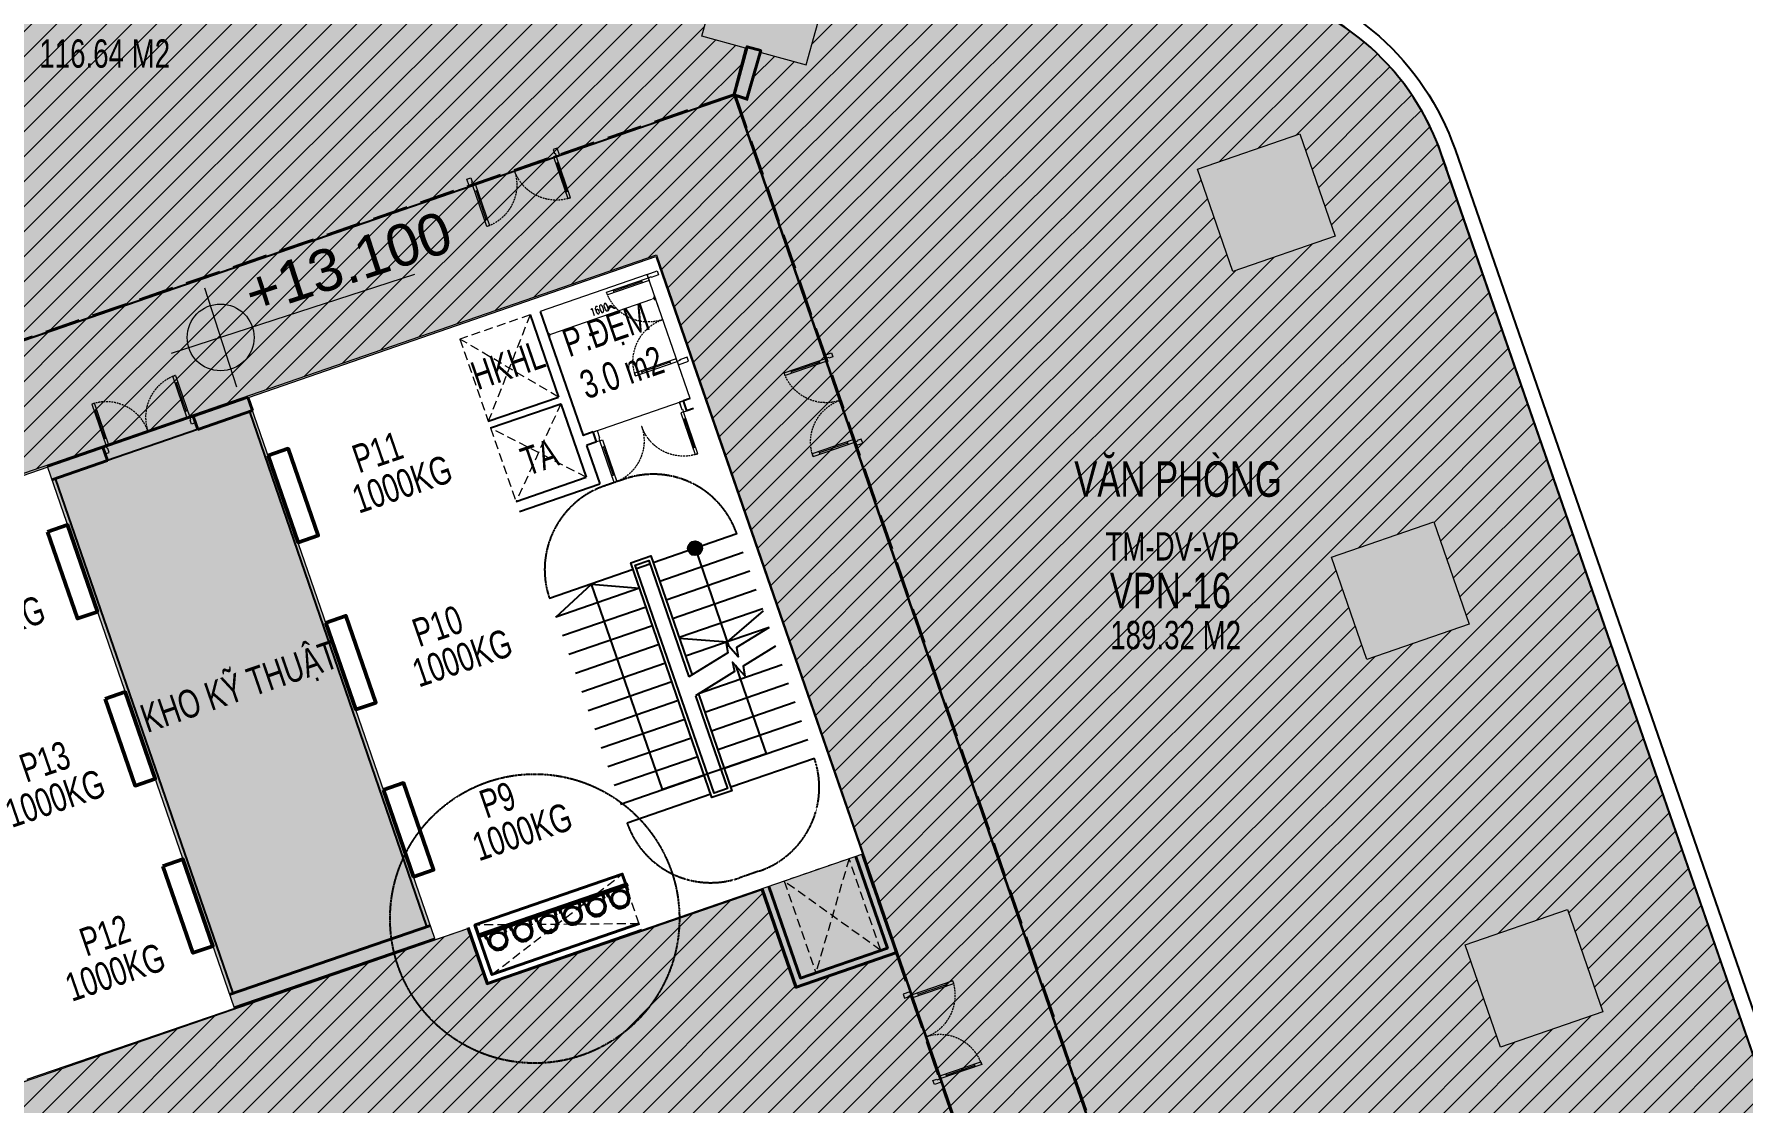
# Model space of a CAD drawing. Header units: millimetres. Extents: x -11451263 to 11578383104, y -507 to 1450429.
# Drawn here: x 12370526 to 12394672, y 1050364 to 1065473 of the extents above; entities that cross this region are included whole.
import ezdxf
from ezdxf.enums import TextEntityAlignment as Align

# ---------------------------------------------------------------- set-up
doc = ezdxf.new("R2010")
doc.units = ezdxf.units.MM
doc.header["$MEASUREMENT"] = 0
for name, pattern in [('CENTER2', [1.125, 0.75, -0.125, 0.125, -0.125]), ('DASH', [0.35, 0.25, -0.1]), ('DASH2-1', [3, 2, -1]), ('HIDDEN', [0.375, 0.25, -0.125]), ('Xref_ST_MBDV Cot vach 30.7.2022$0$HIDDEN', [0.375, 0.25, -0.125]), ('Xref_ST_MBDV Cot vach 30.7.2022$0$HIDDEN2', [0.1875, 0.125, -0.0625])]:
    doc.linetypes.add(name, pattern=pattern)
doc.layers.get('0').update_dxf_attribs({"linetype": 'CONTINUOUS', "lineweight": 13})
doc.layers.get('Defpoints').update_dxf_attribs({"color": 5, "linetype": 'CONTINUOUS', "lineweight": 13})
for name, color, linetype in [('1-Chu thich', 8, 'CONTINUOUS'), ('A-GLAZ', 135, 'CONTINUOUS'), ('A-WALL-PATT', 251, 'CONTINUOUS'), ('KT-KT', 1, 'CONTINUOUS'), ('KT-Text', 7, 'CONTINUOUS'), ('NDT Cap nuoc', 4, 'CONTINUOUS'), ('NDT Thoat nuoc rua', 3, 'CENTER2'), ('Xref_ST_MBDV Cot vach 30.7.2022$0$A-FLOR-STRS-ARROW', 8, 'CONTINUOUS'), ('Xref_ST_MBDV Cot vach 30.7.2022$0$KT-Net cot vach', 6, 'CONTINUOUS'), ('Xref_ST_MBDV Cot vach 30.7.2022$0$KT-Net manh', 139, 'CONTINUOUS'), ('Xref_ST_MBDV Cot vach 30.7.2022$0$KT-Text', 7, 'CONTINUOUS'), ('Xref_ST_MBDV Cot vach 30.7.2022$0$KT-Thay', 7, 'CONTINUOUS'), ('Xref_ST_MBDV Cot vach 30.7.2022$0$KT-Tuong', 1, 'CONTINUOUS')]:
    doc.layers.add(name, color=color, linetype=linetype)
for name, color, linetype, lineweight in [('CUA', 37, 'CONTINUOUS', 13), ('DO DIEN TICH THONG THUY', 141, 'CONTINUOUS', 13), ('KT-Chu viet', 255, 'CONTINUOUS', 20), ('KT-Chu viet 2', 6, 'CONTINUOUS', 20), ('KT-Ghi chu', 26, 'CONTINUOUS', 15), ('KT-Kich thuoc', 159, 'CONTINUOUS', 18), ('KT-lomo nuoc', 3, 'HIDDEN', 5), ('KT-Net cat', 1, 'CONTINUOUS', 40), ('KT-Net cot', 2, 'CONTINUOUS', 50), ('KT-Net cua', 87, 'CONTINUOUS', 9), ('KT-Net to mau', 159, 'CONTINUOUS', 18), ('NET-THAY', 7, 'CONTINUOUS', 30), ('SPE-MEP-HVAC', 140, 'CONTINUOUS', 0), ('Xref_ST_MBDV Cot vach 30.7.2022$0$CUA', 37, 'CONTINUOUS', 13)]:
    doc.layers.add(name, color=color, linetype=linetype, lineweight=lineweight)
doc.styles.add('font unicode ccu', font='arial.ttf')
doc.styles.add('Xref_ST_MBDV Cot vach 30.7.2022$0$Arial', font='arial.ttf', dxfattribs={"width": 0.7})
doc.styles.add('Xref_ST_MBDV Cot vach 30.7.2022$0$xref.N.Cot vach tang N2$0$DIM', font='vnsimli.shx', dxfattribs={"width": 0.7})
doc.dimstyles.new('Xref_ST_MBDV Cot vach 30.7.2022$0$xref.N.Cot vach tang N2$0$CCU 1-100 A1', dxfattribs={"dimscale": 100, "dimtxt": 2.2, "dimasz": 1, "dimexe": 1, "dimexo": 0, "dimgap": 1, "dimtad": 1, "dimdec": 0, "dimdsep": 46, "dimtxsty": 'Xref_ST_MBDV Cot vach 30.7.2022$0$xref.N.Cot vach tang N2$0$DIM', "dimblk1": 'Xref_ST_MBDV Cot vach 30.7.2022$0$xref.N.Cot vach tang N2$0$_ARCHTICK', "dimblk2": 'Xref_ST_MBDV Cot vach 30.7.2022$0$xref.N.Cot vach tang N2$0$_ARCHTICK', "dimsah": 1, "dimcen": 0, "dimdle": 1, "dimclrd": 256, "dimclre": 256, "dimclrt": 31, "dimadec": 0, "dimazin": 0, "dimtfac": 1, "dimtdec": 0, "dimtix": 1, "dimtmove": 2, "dimatfit": 3, "dimldrblk": 'Xref_ST_MBDV Cot vach 30.7.2022$0$xref.N.Cot vach tang N2$0$_ARCHTICK', "dimfxl": 0, "dimtolj": 1, "dimarcsym": 0})

# ---------------------------------------------------------------- blocks, each defined once
blk = doc.blocks.new('*U274')
for p, q in [((-1260, 525), (-1300, 525)), ((-1280, 100), (-1280, 525)), ((-90, 525), (-50, 525)), ((-70, 100), (-70, 525)), ((-1260, 100), (-1300, 100)), ((-90, 100), (-50, 100))]:
    blk.add_line(p, q)
for points in [[(-1300, 0), (-1260, 0), (-1260, 625), (-1300, 625)], [(-50, 0), (-90, 0), (-90, 625), (-50, 625)], [(-1350, -150), (-1290, -150), (-1290, -40), (-1300, -40), (-1300, 0), (-1350, 0)], [(0, -150), (-60, -150), (-60, -40), (-50, -40), (-50, 0), (0, 0)]]:
    blk.add_lwpolyline(points, close=True)
at = {"linetype": 'Xref_ST_MBDV Cot vach 30.7.2022$0$HIDDEN2', "ltscale": 200}
for centre, start, end in [((-1300, 0), 0, 90), ((-50, 0), 90, 180)]:
    blk.add_arc(centre, 625, start, end, dxfattribs=at)
blk = doc.blocks.new('*U379')
for p, q in [((-1260, 526), (-1300, 526)), ((-1280, 101), (-1280, 526)), ((-90, 525), (-50, 525)), ((-70, 100), (-70, 525)), ((-1260, 101), (-1300, 101)), ((-90, 100), (-50, 100))]:
    blk.add_line(p, q)
for points in [[(-1300, 1), (-1260, 1), (-1259, 626), (-1299, 626)], [(-50, 0), (-90, 0), (-89, 625), (-49, 625)], [(-1350, -99), (-1290, -99), (-1290, -39), (-1300, -39), (-1300, 1), (-1350, 1)], [(0, -100), (-60, -100), (-60, -40), (-50, -40), (-50, 0), (0, 0)]]:
    blk.add_lwpolyline(points, close=True)
at = {"linetype": 'Xref_ST_MBDV Cot vach 30.7.2022$0$HIDDEN2', "ltscale": 200}
for centre, start, end in [((-1300, 1), 359.9486, 89.9485), ((-50, 0), 89.9486, 179.9486)]:
    blk.add_arc(centre, 625, start, end, dxfattribs=at)
blk = doc.blocks.new('*U273')
for p, q in [((-1260, 525), (-1300, 525)), ((-1280, 100), (-1280, 525)), ((-90, 525), (-50, 525)), ((-70, 100), (-70, 525)), ((-1260, 100), (-1300, 100)), ((-90, 100), (-50, 100))]:
    blk.add_line(p, q)
for points in [[(-1300, 0), (-1260, 0), (-1260, 625), (-1300, 625)], [(-50, 0), (-90, 0), (-90, 625), (-50, 625)], [(-1350, -100), (-1290, -100), (-1290, -40), (-1300, -40), (-1300, 0), (-1350, 0)], [(0, -100), (-60, -100), (-60, -40), (-50, -40), (-50, 0), (0, 0)]]:
    blk.add_lwpolyline(points, close=True)
at = {"linetype": 'Xref_ST_MBDV Cot vach 30.7.2022$0$HIDDEN2', "ltscale": 200}
for centre, start, end in [((-1300, 0), 0, 90), ((-50, 0), 90, 180)]:
    blk.add_arc(centre, 625, start, end, dxfattribs=at)
blk = doc.blocks.new('nt3-4-5')
at = {"layer": 'KT-Net cat', "linetype": 'DASH', "ltscale": 2000}
for p, q in [((806049, 49333), (758661, 32972)), ((806049, 49333), (813065, 29010)), ((807853, 38591), (813436, 22420))]:
    blk.add_line(p, q, dxfattribs=at)
at = {"layer": 'KT-Net cat'}
for p, q in [((798396, 44785), (799169, 45051)), ((799169, 45051), (799235, 44862)), ((798461, 44595), (798396, 44785)), ((798461, 44595), (799235, 44862)), ((796333, 44074), (797120, 44345)), ((797185, 44155), (797120, 44345)), ((796398, 43885), (797185, 44156)), ((798911, 36607), (801748, 37583)), ((798976, 36418), (801813, 37394))]:
    blk.add_line(p, q, dxfattribs=at)
blk.add_lwpolyline([(806218, 49270), (806415, 49951), (806223, 50006), (806042, 49327)], close=True, dxfattribs=at)
for points in [[(807853, 38591), (808333, 37201), (806915, 36712), (806435, 38101)], [(807758, 38558), (808206, 37263), (806977, 36839), (806530, 38134)], [(802281, 37556), (802555, 36762), (804734, 37514)], [(802375, 37588), (802617, 36889), (804701, 37608)]]:
    blk.add_lwpolyline(points, dxfattribs=at)
at = {"layer": 'Xref_ST_MBDV Cot vach 30.7.2022$0$KT-Net manh'}
blk.add_lwpolyline([(796445, 43901), (798958, 36623), (801699, 37569), (799194, 44848)], close=True, dxfattribs=at)
at = {"layer": 'CUA'}
for name, p, xscale, rotation in [('*U273', (803572, 48479), -0.999999999999988, 199.0471379540031), ('*U274', (805252, 45511), -1, 109.0471379530762), ('*U273', (807762, 44370), -0.9999999999999829, 109.0471379540031), ('*U274', (805371, 44859), -1, 199.0471379530761)]:
    blk.add_blockref(name, p, dxfattribs=dict(at, xscale=xscale, rotation=rotation))
for name, p, rotation in [('*U379', (798396, 44785), 19.04713795307282), ('*U273', (808964, 35367), 289.0471381025252)]:
    blk.add_blockref(name, p, dxfattribs=dict(at, rotation=rotation))
at = {"layer": 'KT-Text', "style": 'Xref_ST_MBDV Cot vach 30.7.2022$0$Arial', "width": 0.7}
for s, p in [('P11', (801066, 44086)), ('P10', (801915, 41628)), ('KHO KỸ THUẬT', (799111, 40773)), ('P13', (796364, 39712)), ('P9', (802762, 39170)), ('P12', (797212, 37254))]:
    blk.add_text(s, height=400, rotation=19, dxfattribs=at).set_placement(p, align=Align.CENTER)
for p in [(800736, 43402), (794983, 41416), (801585, 40945), (795831, 38959), (802433, 38487), (796680, 36501)]:
    blk.add_text('1000KG', height=400, rotation=19, dxfattribs=at).set_placement(p)
blk = doc.blocks.new('ong thoat xi')
at = {"layer": '1-Chu thich', "color": 30}
for p, q in [((-75, 62), (-75, 65)), ((-66, 67), (-74, 67)), ((-66, 60), (-74, 60)), ((-66, 67), (-66, 60)), ((-65, 69), (-62, 69)), ((-65, 66), (-62, 66)), ((-65, 61), (-62, 61)), ((-65, 58), (-62, 58)), ((-61, 70), (-61, 70)), ((-61, 70), (-61, 57)), ((-61, 70), (-61, 70)), ((-61, 70), (-61, 57)), ((-61, 57), (-61, 57)), ((-55, 70), (-54, 70)), ((-55, 70), (-55, 57)), ((-55, 70), (-54, 70)), ((-55, 57), (-54, 57)), ((-54, 70), (-54, 57)), ((-50, 69), (-54, 69)), ((-50, 66), (-54, 66)), ((-50, 61), (-54, 61)), ((-50, 58), (-54, 58)), ((-33, 67), (-50, 67)), ((-50, 67), (-50, 60)), ((-29, 60), (-50, 60)), ((2, 60), (-41, 60)), ((-41, 58), (-41, 60)), ((-41, 58), (-41, 60)), ((-41, 58), (-41, 60)), ((2, 58), (-41, 58)), ((-33, 60), (-33, 67)), ((-75, -62), (-75, -66)), ((-66, -60), (-74, -60)), ((-66, -67), (-74, -67)), ((-66, -68), (-66, -60)), ((-65, -58), (-62, -58)), ((-65, -61), (-62, -61)), ((-65, -66), (-62, -66)), ((-65, -69), (-62, -69)), ((-61, -70), (-61, -57)), ((-61, -57), (-61, -57)), ((-61, -70), (-61, -57)), ((-61, -70), (-61, -70)), ((-61, -70), (-61, -70)), ((-55, -70), (-55, -57)), ((-55, -57), (-54, -57)), ((-55, -70), (-54, -70)), ((-55, -70), (-54, -70)), ((-54, -70), (-54, -57)), ((-50, -58), (-54, -58)), ((-50, -61), (-54, -61)), ((-50, -66), (-54, -66)), ((-50, -69), (-54, -69)), ((-50, -68), (-50, -60)), ((-31, -60), (-50, -60)), ((-34, -67), (-50, -67)), ((2, -58), (-41, -58)), ((-41, -58), (-41, -60)), ((-41, -58), (-41, -60)), ((2, -60), (-41, -60)), ((-34, -60), (-34, -67))]:
    blk.add_line(p, q, dxfattribs=at)
for centre, major_axis, start_param, end_param in [((-74, 65), (1.13, 1.13), 0.811456, 2.360542), ((-74, 62), (1.1, 1.1), 2.356194, 3.926991), ((-63, 67), (1.7, -1.7), 3.370391, 4.48359), ((-56, 63), (7.09, -7.09), 3.657341, 4.196641), ((-63, 60), (1.7, -1.7), 3.370391, 4.48359), ((-64, 67), (1.7, -1.7), 0.228799, 1.341997), ((-64, 67), (1.7, -1.7), 0.228799, 1.341997), ((-72, 63), (7.09, -7.09), 0.515748, 1.055048), ((-72, 63), (7.09, -7.09), 0.515748, 1.055048), ((-64, 60), (1.7, -1.7), 0.228799, 1.341997), ((-64, 60), (1.7, -1.7), 0.228799, 1.341997), ((0, 0), (38.9, -38.9), 0.785398, 7.068583), ((-52, 67), (1.7, 1.7), 1.799595, 2.912794), ((-52, 67), (1.7, -1.7), 3.370391, 4.48359), ((-44, 63), (7.09, 7.09), 2.086544, 2.625845), ((-44, 63), (7.09, 7.09), 2.086544, 2.625845), ((-52, 60), (1.7, 1.7), 1.799595, 2.912794), ((-52, 60), (1.7, 1.7), 1.799595, 2.912794), ((-52, 67), (1.7, -1.7), 0.228799, 1.341997), ((-60, 63), (7.09, 7.09), -1.055048, -0.515748), ((-52, 60), (1.7, 1.7), -1.341997, -0.228799), ((0, 0), (34.1, -34.1), 0.785398, 7.068583), ((0, 0), (42.5, -42.5), 5.497787, 8.63938), ((0, 0), (41, -41), 5.497787, 8.63938), ((-74, -62), (1.1, 1.1), 0.785398, 2.356194), ((-74, -66), (1.13, 1.13), 2.351847, 3.900932), ((-63, -60), (1.7, -1.7), 3.370391, 4.48359), ((-56, -64), (7.09, 7.09), 2.086544, 2.625845), ((-63, -68), (1.7, 1.7), 1.799595, 2.912794), ((-64, -60), (1.7, -1.7), 0.228799, 1.341997), ((-64, -60), (1.7, -1.7), 0.228799, 1.341997), ((-72, -64), (7.09, -7.09), 0.515748, 1.055048), ((-72, -64), (7.09, -7.09), 0.515748, 1.055048), ((-64, -68), (1.7, -1.7), 0.228799, 1.341997), ((-64, -68), (1.7, -1.7), 0.228799, 1.341997), ((-52, -60), (1.7, -1.7), 3.370391, 4.48359), ((-52, -60), (1.7, -1.7), 3.370391, 4.48359), ((-44, -64), (7.09, 7.09), 2.086544, 2.625845), ((-44, -64), (7.09, 7.09), 2.086544, 2.625845), ((-52, -68), (1.7, 1.7), 1.799595, 2.912794), ((-52, -68), (1.7, 1.7), 1.799595, 2.912794), ((-52, -60), (1.7, -1.7), 0.228799, 1.341997), ((-60, -64), (7.09, -7.09), 0.515748, 1.055048), ((-52, -68), (1.7, -1.7), 0.228799, 1.341997)]:
    blk.add_ellipse(centre, major_axis=major_axis, ratio=1, start_param=start_param, end_param=end_param, dxfattribs=at)
blk = doc.blocks.new('N2200X500')
at = {"layer": 'KT-Net cat', "color": 3}
blk.add_lwpolyline([(9586872, 1032959), (9586872, 1035159), (9587021, 1035159), (9587021, 1032959)], close=True, dxfattribs=at)
at = {"layer": 'NET-THAY', "linetype": 'ByBlock', "ltscale": 7}
blk.add_lwpolyline([(9586841, 1035164), (9586841, 1032942), (9586871, 1032943), (9586871, 1035165)], close=True, dxfattribs=at)
at = {"layer": 'NDT Cap nuoc', "xscale": 2.272727272727275, "yscale": 2.272727272727275, "zscale": 2.272727272727275, "rotation": 180.279270571122}
for p in [(9586706, 1034925), (9586706, 1034550), (9586701, 1034173), (9586701, 1033812), (9586703, 1033456), (9586701, 1033102)]:
    blk.add_blockref('ong thoat xi', p, dxfattribs=at)
blk = doc.blocks.new('CNTPO')
at = {"layer": 'KT-KT', "rotation": 109.0461290211489}
blk.add_blockref('N2200X500', (15538774, -7671509, 0), dxfattribs=at)
blk = doc.blocks.new('CAODOSAN')
at = {"layer": 'KT-Ghi chu'}
h = blk.add_hatch(color=256, dxfattribs=at)
edge = h.paths.add_edge_path()
edge.add_ellipse((285.7, 0), major_axis=(129.9, 129.9), ratio=1, start_angle=45, end_angle=135)
edge.add_line((102, 0), (285.7, 0))
edge.add_line((285.7, 0), (285.7, 183.7))
h = blk.add_hatch(color=256, dxfattribs=at)
edge = h.paths.add_edge_path()
edge.add_ellipse((285.7, 0), major_axis=(129.9, 129.9), ratio=1, start_angle=225, end_angle=315)
edge.add_line((469.3, 0), (285.7, 0))
edge.add_line((285.7, 0), (285.7, -183.7))
for p, q in [((285.7, 285.7), (285.7, -285.7)), ((1407, 0), (0, 0))]:
    blk.add_line(p, q, dxfattribs=at)
blk.add_circle((285.7, 0), 183.7, dxfattribs=at)
at = {"style": 'font unicode ccu'}
for tag, p in [('FL', (493.5, 59.4)), ('SL', (489.8, -291.6))]:
    blk.add_attdef(tag, p, '', height=230, dxfattribs=at)
blk = doc.blocks.new('*U428')
at = {"linetype": 'HIDDEN', "ltscale": 500}
for p, q in [((1370, 970), (0, 0)), ((0, 970), (1370, 0))]:
    blk.add_line(p, q, dxfattribs=at)
blk.add_lwpolyline([(0, 970), (1370, 970), (1370, 0), (0, 0)], close=True, dxfattribs=at)
blk = doc.blocks.new('*U432')
at = {"linetype": 'HIDDEN', "ltscale": 500}
for p, q in [((1230, 1050), (0, 0)), ((0, 1050), (1230, 0))]:
    blk.add_line(p, q, dxfattribs=at)
blk.add_lwpolyline([(0, 1050), (1230, 1050), (1230, 0), (0, 0)], close=True, dxfattribs=at)
blk = doc.blocks.new('*U433')
at = {"linetype": 'HIDDEN', "ltscale": 500}
for p, q in [((1100, 1050), (0, 0)), ((0, 1050), (1100, 0))]:
    blk.add_line(p, q, dxfattribs=at)
blk.add_lwpolyline([(0, 1050), (1100, 1050), (1100, 0), (0, 0)], close=True, dxfattribs=at)
blk = doc.blocks.new('Xref_ST_MBDV Cot vach 30.7.2022$0$xref.N.Cot vach tang N2$0$_Open90')
at = {"color": 0, "linetype": 'ByBlock', "lineweight": -2}
for p, q in [((0, 0), (-1, 0)), ((-0.5, 0.5), (0, 0)), ((0, 0), (-0.5, -0.5))]:
    blk.add_line(p, q, dxfattribs=at)
blk = doc.blocks.new('*D374')
at = {"layer": 'Defpoints', "color": 5, "transparency": 16777216}
for p, q in [((390694, -352766), (392111, -352277)), ((392228, -352461), (392142, -352213)), ((390715, -352983), (390630, -352735))]:
    blk.add_line(p, q, dxfattribs=at)
at = {"layer": 'Defpoints', "color": 0, "transparency": 16777216}
for p in [(392159, -352260), (392228, -352461), (390715, -352983)]:
    blk.add_point(p, dxfattribs=at)
at = {"layer": 'Defpoints', "color": 5, "transparency": 16777216, "xscale": 50, "yscale": 50, "zscale": 50}
for p, rotation in [((392159, -352260), 19.04713795873642), ((390646, -352783), 199.0471379587364)]:
    blk.add_blockref('Xref_ST_MBDV Cot vach 30.7.2022$0$xref.N.Cot vach tang N2$0$_Open90', p, dxfattribs=dict(at, rotation=rotation))
at = {"layer": 'Defpoints', "color": 5, "transparency": 16777216, "insert": (391368, -352422), "char_height": 110, "attachment_point": 5, "rotation": 19.0471, "style": 'Xref_ST_MBDV Cot vach 30.7.2022$0$xref.N.Cot vach tang N2$0$DIM'}
blk.add_mtext('\\A1;1600', dxfattribs=at)
blk = doc.blocks.new('Xref_ST_MBDV Cot vach 30.7.2022$0$xref.N.Cot vach tang N2$0$_ARCHTICK')
at = {"color": 0, "linetype": 'ByBlock', "const_width": 0.15}
blk.add_lwpolyline([(-0.5, -0.5), (0.5, 0.5)], dxfattribs=at)
blk = doc.blocks.new('WWW')
at = {"layer": 'Defpoints', "linetype": 'DASH2-1', "lineweight": 13, "ltscale": 1000, "flags": 128}
blk.add_lwpolyline([(11429817, 1022160), (11450185, 1019986), (11488616, 1021167), (11491469, 1024811), (11462656, 1159054), (11457975, 1176931), (11455626, 1177745), (11446686, 1170981), (11423167, 1153070), (11399484, 1135983, 0.684877), (11429817, 1022160)], format="xyb", dxfattribs=at)
blk = doc.blocks.new('l3 hatch s')
at = {"true_color": 0xf28888}
h = blk.add_hatch(color=11, dxfattribs=at)
h.dxf.hatch_style = 1
edge = h.paths.add_edge_path()
edge.add_line((12427744, 1045159), (12427744, 1043199))
edge.add_line((12427744, 1043199), (12423483, 1043199))
edge.add_line((12423483, 1043199), (12423483, 1035889))
edge.add_line((12423483, 1035889), (12425833, 1035889))
edge.add_line((12425833, 1035889), (12425833, 1032759))
edge.add_line((12425833, 1032759), (12420083, 1032759))
edge.add_line((12420083, 1032759), (12420083, 1043199))
edge.add_line((12420083, 1043199), (12411783, 1043199))
edge.add_line((12411783, 1043199), (12402983, 1043199))
edge.add_line((12402983, 1043199), (12402983, 1032759))
edge.add_line((12402983, 1032759), (12391427, 1032759))
edge.add_line((12391427, 1032759), (12387312, 1044677))
edge.add_line((12387312, 1044677), (12396016, 1047682))
edge.add_line((12396016, 1047682), (12395888, 1047958))
edge.add_line((12395888, 1047958), (12394156, 1052964))
edge.add_line((12394156, 1052964), (12390416, 1063777))
edge.add_arc((12386995, 1062582), 3623, 19.2448, 77.74)
edge.add_line((12387765, 1066123), (12372717, 1070471))
edge.add_arc((12370014, 1044358), 26252, 84.0917, 110.079)
edge.add_line((12361002, 1069015), (12346965, 1064164))
edge.add_line((12346965, 1064164), (12331570, 1058865))
edge.add_arc((12332695, 1055598), 3455, 108.9927, 207.6902)
edge.add_line((12329635, 1053992), (12337592, 1040614))
edge.add_arc((12340282, 1042214), 3130, 210.7403, 249.8653)
edge.add_line((12339204, 1039275), (12340372, 1038821))
edge.add_arc((12341928, 1043760), 5178, 252.5195, 282.649)
edge.add_line((12343062, 1038707), (12357371, 1043644))
edge.add_line((12357371, 1043644), (12357075, 1044499))
edge.add_line((12357075, 1044499), (12354442, 1043590))
edge.add_line((12354442, 1043590), (12351309, 1052665))
edge.add_line((12351309, 1052665), (12358021, 1054982))
edge.add_line((12358021, 1054982), (12362490, 1056517))
edge.add_line((12362490, 1056517), (12364554, 1050535))
edge.add_line((12364554, 1050535), (12367392, 1051515))
edge.add_line((12367392, 1051515), (12365328, 1057488))
edge.add_line((12365328, 1057488), (12379313, 1062330))
edge.add_line((12379313, 1062330), (12382231, 1053880))
edge.add_line((12382231, 1053880), (12376933, 1052051))
edge.add_line((12376933, 1052051), (12376663, 1052830))
edge.add_line((12376663, 1052830), (12370424, 1050695))
edge.add_line((12370424, 1050695), (12365816, 1049104))
edge.add_line((12365816, 1049104), (12365240, 1050772))
edge.add_line((12365240, 1050772), (12364554, 1050535))
edge.add_line((12364554, 1050535), (12362490, 1056517))
edge.add_line((12362490, 1056517), (12358021, 1054982))
edge.add_line((12358021, 1054982), (12359065, 1051957))
edge.add_line((12359065, 1051957), (12358025, 1051598))
edge.add_line((12358025, 1051598), (12360302, 1045615))
edge.add_line((12360302, 1045615), (12360114, 1045549))
edge.add_line((12360114, 1045549), (12360409, 1044692))
edge.add_line((12360409, 1044692), (12360714, 1044797))
edge.add_arc((12364266, 1030916), 14329, 63.1588, 104.3508, ccw=False)
edge.add_arc((12364266, 1030916), 14329, 31.6526, 63.1588, ccw=False)
edge.add_line((12376463, 1038435), (12379305, 1030222))
edge.add_line((12379305, 1030222), (12382458, 1031311))
edge.add_line((12382458, 1031311), (12381969, 1032729))
edge.add_line((12381969, 1032729), (12386412, 1034263))
edge.add_line((12386412, 1034263), (12387358, 1031522))
edge.add_line((12387358, 1031522), (12382915, 1029988))
edge.add_line((12382915, 1029988), (12382458, 1031311))
edge.add_line((12382458, 1031311), (12379305, 1030222))
edge.add_line((12379305, 1030222), (12380977, 1025391))
edge.add_arc((12385658, 1026868), 4909, 197.5129, 269.9282)
edge.add_line((12385652, 1021959), (12430433, 1021959))
edge.add_line((12430433, 1021959), (12430932, 1021964))
edge.add_arc((12430700, 1026901), 4942, 272.6913, 368.0842)
edge.add_line((12435593, 1027596), (12432234, 1043175))
edge.add_arc((12429149, 1041814), 3373, 23.8149, 82.759)
edge.add_line((12429574, 1045159), (12428473, 1045159))
edge.add_line((12428473, 1045159), (12427744, 1045159))
at = {"true_color": 0x6e6e6e}
h = blk.add_hatch(color=8, dxfattribs=at)
h.dxf.hatch_style = 1
h.paths.add_polyline_path([(12370711, 1059363), (12373354, 1051707), (12376190, 1052686), (12373547, 1060340)])
at = {"layer": 'A-WALL-PATT'}
h = blk.add_hatch(color=256, dxfattribs=at)
h.dxf.hatch_style = 1
h.paths.add_polyline_path([(12370711, 1059363), (12373354, 1051707), (12376190, 1052686), (12373547, 1060340)])
h = blk.add_hatch(color=256, dxfattribs=at)
h.dxf.hatch_style = 1
h.paths.add_polyline_path([(12370711, 1059363), (12373354, 1051707), (12376190, 1052686), (12373547, 1060340)])
at = {"elevation": 0}
blk.add_lwpolyline([(12395888, 1047958), (12394156, 1052964), (12390416, 1063777, 0.260924), (12387765, 1066123), (12372717, 1070471, 0.113879), (12361002, 1069015), (12346965, 1064164)], format="xyb", dxfattribs=at)
blk.add_lwpolyline([(12365328, 1057488), (12379313, 1062330), (12382231, 1053880), (12376933, 1052051), (12376663, 1052830), (12370424, 1050695)], dxfattribs=at)
blk.add_lwpolyline([(12370711, 1059363), (12373354, 1051707), (12376190, 1052686), (12373547, 1060340)], close=True, dxfattribs=at)
blk.add_lwpolyline([(12370711, 1059363), (12373354, 1051707), (12376190, 1052686), (12373547, 1060340)], close=True, dxfattribs=at)
blk = doc.blocks.new('A$C59794006')
at = {"layer": 'NDT Thoat nuoc rua'}
blk.add_circle((-54233, 27659), 2044, dxfattribs=at)
blk = doc.blocks.new('*U496')
at = {"layer": 'KT-lomo nuoc', "ltscale": 500}
for p, q in [((-105, -733), (-2178, 312)), ((-2283, -421), (0, 0))]:
    blk.add_line(p, q, dxfattribs=at)
blk.add_lwpolyline([(-105, -733), (-2283, -421), (-2178, 312), (0, 0)], close=True, dxfattribs=at)
blk = doc.blocks.new('thangkn')
at = {"layer": 'Xref_ST_MBDV Cot vach 30.7.2022$0$KT-Net manh'}
h = blk.add_hatch(color=256, dxfattribs=at)
edge = h.paths.add_edge_path(flags=0)
edge.add_arc((392718.8, -355798), 100, 199.04714, 559.04714)
h = blk.add_hatch(color=256, dxfattribs=at)
edge = h.paths.add_edge_path(flags=0)
edge.add_arc((392718.8, -355798), 100, 199.04714, 559.04714)
blk.add_hatch(color=256, dxfattribs=at).paths.add_polyline_path([(392717, -355698), (392658.6, -355718.2), (392623.2, -355768.8), (392624.3, -355830.6), (392661.5, -355880), (392720.6, -355898), (392779.1, -355877.8), (392814.5, -355827.2), (392813.3, -355765.4), (392776.1, -355716)], flags=0)
blk.add_hatch(color=256, dxfattribs=at).paths.add_polyline_path([(392717, -355698), (392658.6, -355718.2), (392623.2, -355768.8), (392624.3, -355830.6), (392661.5, -355880), (392720.6, -355898), (392779.1, -355877.8), (392814.5, -355827.2), (392813.3, -355765.4), (392776.1, -355716)], flags=0)
at = {"layer": 'Defpoints'}
blk.add_lwpolyline([(391136.3, -354202.1), (392648.7, -353679.9), (392043.4, -351926.5), (390531, -352448.6)], close=True, dxfattribs=at)
at = {"layer": 'Xref_ST_MBDV Cot vach 30.7.2022$0$A-FLOR-STRS-ARROW'}
for points in [[(393766.5, -356917.4), (393307.3, -357200.7), (393330.4, -357334.3), (393157.4, -357141.7), (393184.4, -357276.5), (392632.7, -357616.9)], [(393858.2, -357182.9), (393398.9, -357466.2), (393422, -357599.9), (393249.1, -357407.2), (393276.1, -357542), (392724.4, -357882.4)]]:
    blk.add_lwpolyline(points, dxfattribs=at)
at = {"layer": 'Xref_ST_MBDV Cot vach 30.7.2022$0$KT-Net manh'}
blk.add_line((392814.5, -355827.2), (392813.3, -355765.4), dxfattribs=at)
blk.add_line((392814.5, -355827.2), (392813.3, -355765.4), dxfattribs=at)
at = {"layer": 'Xref_ST_MBDV Cot vach 30.7.2022$0$KT-Net manh', "linetype": 'Xref_ST_MBDV Cot vach 30.7.2022$0$HIDDEN'}
for points in [[(393309.6, -355594, 0.4141313), (391720.4, -354820.3), (391436.3, -354918.4, 0.4141313), (390662.9, -356507.8, 1.0000292)], [(394406.1, -358770.1, -0.4141313), (393632.8, -360359.5), (393348.7, -360457.6, -0.4141313), (391759.4, -359683.8, -1.0000292)]]:
    blk.add_lwpolyline(points, format="xyb", dxfattribs=at)
at = {"layer": 'Xref_ST_MBDV Cot vach 30.7.2022$0$KT-Net manh'}
for points in [[(392718.8, -355798), (393198.5, -357187.5)], [(390754.3, -356772.5), (391253.7, -356303.8), (391935.8, -356364.5)], [(393290.2, -357453), (393502, -358066.6), (393534.7, -358161.1), (393722.3, -358704.6), (392257.2, -359210.4), (391253.7, -356303.8)], [(392496.5, -357069.3), (393175.7, -357121.4), (393684.9, -356681.1)]]:
    blk.add_lwpolyline(points, dxfattribs=at)
blk.add_circle((392718.8, -355798), 100, dxfattribs=at)
blk.add_circle((392718.8, -355798), 100, dxfattribs=at)
at = {"layer": 'Xref_ST_MBDV Cot vach 30.7.2022$0$KT-Thay', "extrusion": (-1.21212e-08, -4.22423e-09, 1)}
for p, q in [((393309.6, -355594), (392128, -356002)), ((393401, -355858.7), (392219.4, -356266.6)), ((391844.5, -356099.9), (390662.9, -356507.8)), ((393492.4, -356123.4), (392310.8, -356531.3)), ((391935.8, -356364.5), (390754.3, -356772.5)), ((393583.7, -356388), (392402.2, -356796)), ((392027.2, -356629.2), (390845.7, -357037.1)), ((393675.1, -356652.7), (392493.5, -357060.6)), ((392118.6, -356893.9), (390937, -357301.8)), ((393766.5, -356917.4), (392584.9, -357325.3)), ((392210, -357158.6), (391028.4, -357566.5)), ((392301.3, -357423.2), (391119.8, -357831.2)), ((393949.2, -357446.7), (392767.7, -357854.7)), ((392392.7, -357687.9), (391211.2, -358095.8)), ((394040.6, -357711.4), (392859, -358119.3)), ((392484.1, -357952.6), (391302.5, -358360.5)), ((394132, -357976.1), (392950.4, -358384)), ((392575.5, -358217.2), (391393.9, -358625.2)), ((394223.4, -358240.7), (393041.8, -358648.7)), ((392666.9, -358481.9), (391485.3, -358889.8)), ((394314.7, -358505.4), (393133.2, -358913.3)), ((392758.2, -358746.6), (391576.7, -359154.5)), ((394406.1, -358770.1), (393224.6, -359178)), ((392849.6, -359011.2), (391668, -359419.2)), ((392941, -359275.9), (391759.4, -359683.8))]:
    blk.add_line(p, q, dxfattribs=at)
at = {"layer": 'Xref_ST_MBDV Cot vach 30.7.2022$0$KT-Thay'}
blk.add_line((391891.7, -356083.6), (392080.8, -356018.3), dxfattribs=at)
for points in [[(392768, -357855.5), (393240.9, -359225.3), (392957.3, -359323.2), (391811.8, -356005.3), (392095.4, -355907.4), (392676.3, -357590)], [(392724.4, -357882.4), (393177.3, -359194.3), (392988.2, -359259.6), (391875.4, -356036.3), (392064.5, -355971), (392632.7, -357616.9)]]:
    blk.add_lwpolyline(points, dxfattribs=at)
at = {"layer": 'Xref_ST_MBDV Cot vach 30.7.2022$0$KT-Tuong'}
for p, q in [((390389.2, -352497.6), (390790.6, -353660.2)), ((390531, -352448.6), (391136.3, -354202.1)), ((389798.1, -354002.9), (390790.6, -353660.2)), ((392648.7, -353679.9), (392554.2, -353712.5)), ((389830.7, -354097.4), (390823.2, -353754.8)), ((390823.2, -353754.8), (391182.2, -354794.5)), ((392697.7, -353821.7), (392603.2, -353854.3)), ((391278.1, -354153.1), (391136.3, -354202.1)), ((391327.1, -354294.9), (391185.3, -354343.8)), ((391185.3, -354343.8), (391372.9, -354887.4)), ((390189.7, -355137.2), (391182.2, -354794.5)), ((390238.6, -355279), (391372.9, -354887.4))]:
    blk.add_line(p, q, dxfattribs=at)
at = {"layer": 'Xref_ST_MBDV Cot vach 30.7.2022$0$KT-Tuong', "extrusion": (-3.35283e-09, 1.99852e-08, 1)}
for p, q in [((392603.2, -353854.3), (392554.2, -353712.5)), ((391327.1, -354294.9), (391278.1, -354153.1))]:
    blk.add_line(p, q, dxfattribs=at)
at = {"layer": 'Xref_ST_MBDV Cot vach 30.7.2022$0$CUA'}
for p, xscale, rotation in [((392483.9, -353202.6), -0.9999999999999969, 109.047137953076), ((392603.2, -353854.3), -1, 199.0471379530761)]:
    blk.add_blockref('*U274', p, dxfattribs=dict(at, xscale=xscale, rotation=rotation))
at = {"layer": 'Xref_ST_MBDV Cot vach 30.7.2022$0$KT-Text', "style": 'Xref_ST_MBDV Cot vach 30.7.2022$0$Arial', "width": 0.7}
for s, p in [('P.ĐỆM', (391523.5, -352897)), ('HKHL', (390139.9, -353395.1)), ('TA', (390585.3, -354697.1))]:
    blk.add_text(s, height=400, rotation=19.04714, dxfattribs=at).set_placement(p, align=Align.CENTER)
at = {"layer": 'Xref_ST_MBDV Cot vach 30.7.2022$0$KT-Text', "color": 1, "style": 'Xref_ST_MBDV Cot vach 30.7.2022$0$Arial', "width": 0.7}
blk.add_text('3.0 m2', height=400, rotation=19.04714, dxfattribs=at).set_placement((391749.3, -353499.3), align=Align.CENTER)
at = {"layer": 'Defpoints', "color": 5}
dim = blk.add_linear_dim(base=(392158.7, -352260.4), p1=(390715.4, -352982.7), p2=(392227.8, -352460.5), angle=199.04714, dimstyle='Xref_ST_MBDV Cot vach 30.7.2022$0$xref.N.Cot vach tang N2$0$CCU 1-100 A1', override={"dimscale": 50, "dimblk1": 'Xref_ST_MBDV Cot vach 30.7.2022$0$xref.N.Cot vach tang N2$0$_Open90', "dimblk2": 'Xref_ST_MBDV Cot vach 30.7.2022$0$xref.N.Cot vach tang N2$0$_Open90', "dimclrd": 5, "dimclre": 5, "dimclrt": 5, "dimlwd": 65535, "dimlwe": 65535}, dxfattribs=at)
dim.commit()
dim.dimension.update_dxf_attribs({"geometry": '*D374', "text_midpoint": (391368.2, -352422.2)})

msp = doc.modelspace()

# ---------------------------------------------------------------- hatches: boundary and pattern name
at = {"layer": 'DO DIEN TICH THONG THUY'}
h = msp.add_hatch(dxfattribs=at)
h.set_pattern_fill('ANSI31', color=256, scale=2000)
edge = h.paths.add_edge_path()
edge.add_line((12363996.3, 1068682.4), (12364128.1, 1068729))
edge.add_line((12364128.1, 1068729), (12364635.5, 1067285))
edge.add_line((12364635.5, 1067285), (12364384.3, 1067198.2))
edge.add_line((12364384.3, 1067198.2), (12365954.7, 1062649.5))
edge.add_line((12365954.7, 1062649.5), (12367183.5, 1063073.7))
edge.add_line((12367183.5, 1063073.7), (12367682.8, 1061627.5))
edge.add_line((12367682.8, 1061627.5), (12366454, 1061203.3))
edge.add_line((12366454, 1061203.3), (12366887.3, 1059947.4))
edge.add_line((12366887.3, 1059947.4), (12380402.5, 1064609.9))
edge.add_line((12380402.5, 1064609.9), (12380579.9, 1065275.5))
edge.add_line((12380579.9, 1065275.5), (12379960.9, 1065446.6))
edge.add_line((12379960.9, 1065446.6), (12380368.5, 1066921.3))
edge.add_line((12380368.5, 1066921.3), (12381017.3, 1066742))
edge.add_line((12381017.3, 1066742), (12381372.1, 1067969.9))
edge.add_line((12381372.1, 1067969.9), (12372716.5, 1070470.9))
edge.add_arc((12370014.2, 1044358.4), 26252, 84.09168, 104.43744)
edge.add_line((12363469, 1069781.3), (12363864.7, 1068635.9))
edge.add_line((12363864.7, 1068635.9), (12363996.3, 1068682.4))
h.paths.add_polyline_path([(12372441.8, 1069120.5), (12373916.5, 1068712.9), (12373509, 1067238.2), (12372034.2, 1067645.8)], flags=16)
h = msp.add_hatch(dxfattribs=at)
h.set_pattern_fill('ANSI31', color=256, scale=2000)
edge = h.paths.add_edge_path()
edge.add_line((12381577.2, 1067910.7), (12387764.6, 1066122.9))
edge.add_arc((12386995.2, 1062582.5), 3623, 19.24482, 77.73997, ccw=False)
edge.add_arc((18801656.7, 3281742.9), 6784053.7, 199.08304088, 199.0858128)
edge.add_line((12390523.1, 1063466.5), (12395888.3, 1047958.5))
edge.add_arc((12400108.6, 1049735.2), 4579.1, 202.82978, 206.45276)
edge.add_line((12396009, 1047695.4), (12387307.3, 1044691.1))
edge.add_line((12387307.3, 1044691.1), (12380435.6, 1064594.8))
edge.add_line((12380435.6, 1064594.8), (12380605.6, 1064539.6))
edge.add_line((12380605.6, 1064539.6), (12380801.4, 1065214.3))
edge.add_line((12380801.4, 1065214.3), (12381435.6, 1065039.1))
edge.add_line((12381435.6, 1065039.1), (12381843.2, 1066513.8))
edge.add_line((12381843.2, 1066513.8), (12381227.1, 1066684))
edge.add_line((12381227.1, 1066684), (12381577.2, 1067910.7))
h.paths.add_polyline_path([(12388857.8, 1058080.2), (12390304, 1058579.5), (12390803.3, 1057133.2), (12389357.1, 1056633.9)], flags=16)
h.paths.add_polyline_path([(12386965, 1063562.6), (12388411.2, 1064061.9), (12388910.5, 1062615.7), (12387464.3, 1062116.4)], flags=16)
h.paths.add_polyline_path([(12390750.6, 1052597.7), (12392196.8, 1053097), (12392696.1, 1051650.8), (12391249.9, 1051151.5)], flags=16)
h = msp.add_hatch(dxfattribs=at)
h.set_pattern_fill('ANSI31', color=256, scale=2000)
edge = h.paths.add_edge_path()
edge.add_line((12333986.5, 1046700.1), (12379321.6, 1062351.9))
edge.add_line((12379321.6, 1062351.9), (12387832.7, 1037699.8))
edge.add_line((12387832.7, 1037699.8), (12386603.9, 1037275.6))
edge.add_line((12386603.9, 1037275.6), (12387507.8, 1034657.2))
edge.add_line((12387507.8, 1034657.2), (12388736.7, 1035081.5))
edge.add_line((12388736.7, 1035081.5), (12390154.6, 1030974.3))
edge.add_line((12390154.6, 1030974.3), (12434864, 1030977.5))
edge.add_line((12434864, 1030977.5), (12434482.4, 1032747.5))
edge.add_line((12434482.4, 1032747.5), (12432598.1, 1032744.3))
edge.add_line((12432598.1, 1032744.3), (12432598.1, 1032244.3))
edge.add_line((12432598.1, 1032244.3), (12431068.1, 1032244.3))
edge.add_line((12431068.1, 1032244.3), (12431068.1, 1032744.3))
edge.add_line((12431068.1, 1032744.3), (12391416.1, 1032744.3))
edge.add_line((12391416.1, 1032744.3), (12380417, 1064602.7))
edge.add_line((12380417, 1064602.7), (12335051, 1048940.1))
edge.add_arc((12334298.5, 1048802), 765, -152.28484, 10.40127, ccw=False)
edge.add_line((12333621.3, 1048446.2), (12333055.3, 1048233.7))
edge.add_line((12333055.3, 1048233.7), (12333973.7, 1046692.4))
edge.add_line((12333973.7, 1046692.4), (12333986.5, 1046700.1))
h = msp.add_hatch(dxfattribs=at)
h.set_pattern_fill('ANSI31', color=256, scale=2000)
edge = h.paths.add_edge_path()
edge.add_line((12383994.2, 1044129.6), (12385426.4, 1044623.6))
edge.add_line((12385426.4, 1044623.6), (12384512.6, 1047270.3))
edge.add_line((12384512.6, 1047270.3), (12383080.6, 1046775.9))
edge.add_line((12383080.6, 1046775.9), (12382101.5, 1049611.6))
edge.add_line((12382101.5, 1049611.6), (12383533.6, 1050106))
edge.add_line((12383533.6, 1050106), (12382715.3, 1052476.1))
edge.add_line((12382715.3, 1052476.1), (12381283.3, 1051981.7))
edge.add_line((12381283.3, 1051981.7), (12380803.5, 1053371.2))
edge.add_line((12380803.5, 1053371.2), (12376923.3, 1052031.6))
edge.add_line((12376923.3, 1052031.6), (12376649.2, 1052825.6))
edge.add_line((12376649.2, 1052825.6), (12364606.7, 1048667.9))
edge.add_line((12364606.7, 1048667.9), (12365097.4, 1047246.5))
edge.add_line((12365097.4, 1047246.5), (12360134.9, 1045533.1))
edge.add_line((12360134.9, 1045533.1), (12360423.3, 1044696.9))
edge.add_line((12360423.3, 1044696.9), (12360714.1, 1044797.3))
edge.add_arc((12364266.3, 1030925.9), 14319, 31.55063, 104.36364, ccw=False)
edge.add_line((12376468.7, 1038418.3), (12377403.2, 1035717.7))
edge.add_line((12377403.2, 1035717.7), (12387319.2, 1039141.1))
edge.add_line((12387319.2, 1039141.1), (12385925.7, 1043177.4))
edge.add_line((12385925.7, 1043177.4), (12384493.5, 1042683.4))
edge.add_line((12384493.5, 1042683.4), (12383994.2, 1044129.6))
h.paths.add_polyline_path([(12374445, 1046968.2), (12375891.2, 1047467.5), (12376390.5, 1046021.3), (12374944.3, 1045522)], flags=16)
h.paths.add_polyline_path([(12376337.8, 1041485.8), (12377784, 1041985.1), (12378283.3, 1040538.9), (12376837.1, 1040039.5)], flags=16)

# ---------------------------------------------------------------- linework, layer by layer
at = {"layer": 'A-GLAZ', "flags": 128}
for points in [[(12360934.6, 1069203.3, -0.1140331), (12372754.9, 1070668), (12387813.7, 1066316.9, -0.2604673), (12390604.7, 1063842.3), (12396075.1, 1048030.1, 0.2908633), (12399939.4, 1045359.3), (12429586.4, 1045359.3, -0.2655276), (12432425.5, 1043237.2), (12435790, 1027630.9, -0.4513715), (12430789.1, 1021759.3), (12385651.7, 1021759.3, -0.326781), (12380786.9, 1025328.1), (12376281.1, 1038348.6, 0.3277018), (12360771.6, 1044605.5), (12343116.5, 1038514.4, -0.1330764), (12340305.8, 1038631.8), (12339133.6, 1039088.2, -0.183721), (12337346.9, 1040640.8), (12332876.4, 1048143.1, -0.022157), (12329458.7, 1053898.7, -0.4620919), (12331535.2, 1059064.4), (12360934.6, 1069203.3)], [(12430743.3, 1021885.1, 0.4407558), (12435601.1, 1027551.8), (12432233.1, 1043177.2, 0.2631245), (12429571.9, 1045159.8), (12399925.9, 1045156.9, -0.2901714), (12395888, 1047957.5), (12390428.8, 1063726.5, 0.2671936), (12387757.4, 1066124.4), (12372716.6, 1070470.8, 0.1151018), (12360883.7, 1068971.4), (12331535.5, 1058852.9, 0.4432386), (12329569.2, 1054125.4, 0.0232555), (12333035.5, 1048265.6), (12337498.1, 1040783, 0.1849113), (12339165.5, 1039289.8), (12340371, 1038820.3, 0.1319567), (12343062.2, 1038707), (12360714.1, 1044797.3, -0.328326), (12376463, 1038434), (12381007.2, 1025283.8, 0.3178043), (12385613.8, 1021959.6), (12430743.9, 1021885.1)]]:
    msp.add_lwpolyline(points, format="xyb", dxfattribs=at)
at = {"layer": 'DO DIEN TICH THONG THUY'}
msp.add_lwpolyline([(12363996.3, 1068682.4), (12364128.1, 1068729), (12364635.5, 1067285), (12364384.3, 1067198.2), (12365954.7, 1062649.5), (12367183.5, 1063073.7), (12367682.8, 1061627.5), (12366454, 1061203.3), (12366887.3, 1059947.4), (12380402.5, 1064609.9), (12380579.9, 1065275.5), (12379960.9, 1065446.6), (12380368.5, 1066921.3), (12381017.3, 1066742), (12381372.1, 1067969.9), (12372716.5, 1070470.9, 0.0890091), (12363469, 1069781.3), (12363864.7, 1068635.9), (12363996.3, 1068682.4, 0.0025683)], format="xyb", dxfattribs=at)
for points in [[(12381577.2, 1067910.7), (12387764.6, 1066122.9, -0.2609239), (12390415.8, 1063776.7, 0.0000121), (12390523.1, 1063466.5), (12395888.3, 1047958.5, 0.0158096), (12396009, 1047695.4), (12396009, 1047695.4), (12387307.3, 1044691.1), (12380435.6, 1064594.8), (12380605.6, 1064539.6), (12380801.4, 1065214.3), (12381435.6, 1065039.1), (12381843.2, 1066513.8), (12381227.1, 1066684)], [(12333986.5, 1046700.1), (12379321.6, 1062351.9), (12387832.7, 1037699.8), (12386603.9, 1037275.6), (12387507.8, 1034657.2), (12388736.7, 1035081.5), (12390154.6, 1030974.3), (12434864, 1030977.5), (12434482.4, 1032747.5), (12432598.1, 1032744.3), (12432598.1, 1032244.3), (12431068.1, 1032244.3), (12431068.1, 1032744.3), (12391416.1, 1032744.3), (12380417, 1064602.7), (12335051, 1048940.1, -0.8592715), (12333621.3, 1048446.2), (12333055.3, 1048233.7), (12333973.7, 1046692.4)], [(12383994.2, 1044129.6), (12385426.4, 1044623.6), (12384512.6, 1047270.3), (12383080.6, 1046775.9), (12382101.5, 1049611.6), (12383533.6, 1050106), (12382715.3, 1052476.1), (12381283.3, 1051981.7), (12380803.5, 1053371.2), (12376923.3, 1052031.6), (12376649.2, 1052825.6), (12364606.7, 1048667.9), (12365097.4, 1047246.5), (12360134.9, 1045533.1), (12360423.3, 1044696.9), (12360714.1, 1044797.3, -0.3288462), (12376468.7, 1038418.3), (12377403.2, 1035717.7), (12387319.2, 1039141.1), (12385925.7, 1043177.4), (12384493.5, 1042683.4)]]:
    msp.add_lwpolyline(points, format="xyb", close=True, dxfattribs=at)
for points in [[(12386965, 1063562.6), (12388411.2, 1064061.9), (12388910.5, 1062615.7), (12387464.3, 1062116.4)], [(12388857.8, 1058080.2), (12390304, 1058579.5), (12390803.3, 1057133.2), (12389357.1, 1056633.9)], [(12390750.6, 1052597.7), (12392196.8, 1053097), (12392696.1, 1051650.8), (12391249.9, 1051151.5)]]:
    msp.add_lwpolyline(points, close=True, dxfattribs=at)
at = {"layer": 'KT-Net cat'}
for points in [[(12382230.7, 1053879.8), (12382710.4, 1052490.3), (12381292.6, 1052000.8), (12380812.8, 1053390.3)], [(12382136.2, 1053847.2), (12382583.3, 1052552.2), (12381354.4, 1052127.9), (12380907.3, 1053422.9)]]:
    msp.add_lwpolyline(points, dxfattribs=at)
at = {"layer": 'KT-Net cot'}
for points in [[(12373831.8, 1059515.1), (12374115.4, 1059613), (12374539.6, 1058384.1), (12374256.1, 1058286.2)], [(12370712.5, 1058438.1), (12370996.1, 1058536), (12371420.3, 1057307.2), (12371136.7, 1057209.3)], [(12371528.4, 1056075), (12371811.9, 1056172.9), (12372236.2, 1054944.1), (12371952.6, 1054846.2)], [(12372344.2, 1053711.9), (12372627.8, 1053809.8), (12373052, 1052580.9), (12372768.5, 1052483)]]:
    msp.add_lwpolyline(points, close=True, dxfattribs=at)
at = {"layer": 'KT-Net cot', "elevation": 0}
for points in [[(12374647.7, 1057151.9), (12374931.3, 1057249.8), (12375355.5, 1056021), (12375071.9, 1055923.1)], [(12375463.5, 1054788.8), (12375747.1, 1054886.7), (12376171.4, 1053657.9), (12375887.8, 1053560)]]:
    msp.add_lwpolyline(points, close=True, dxfattribs=at)
at = {"layer": 'KT-Net cua', "elevation": 0}
msp.add_lwpolyline([(12360934.6, 1069203.3, -0.1140331), (12372754.9, 1070668), (12387813.7, 1066316.9, -0.2604673), (12390604.7, 1063842.3), (12396075.1, 1048030.1, 0.2908633), (12399939.4, 1045359.3), (12429586.4, 1045359.3, -0.2655276), (12432425.5, 1043237.2), (12435790, 1027630.9, -0.4513715), (12430789.1, 1021759.3), (12385651.7, 1021759.3, -0.326781), (12380786.9, 1025328.1), (12376281.1, 1038348.6, 0.3277018), (12360771.6, 1044605.5), (12343116.5, 1038514.4, -0.1330764), (12340305.8, 1038631.8), (12339133.6, 1039088.2, -0.183721), (12337346.9, 1040640.8), (12332876.4, 1048143.1, -0.022157), (12329458.7, 1053898.7, -0.4620919), (12331535.2, 1059064.4), (12360934.6, 1069203.3)], format="xyb", dxfattribs=at)

# ---------------------------------------------------------------- block references
at = {"layer": 'KT-Chu viet'}
ref = msp.add_blockref('CAODOSAN', (12372461.8, 1060958.6), dxfattribs=dict(at, xscale=2.571428571428571, yscale=2.571428571428571, zscale=2.571428571428571, rotation=17.98455278561647))
ref.add_attrib('FL', '+13.100', (12373621.6, 1061495.6), dxfattribs={"layer": '0', "height": 591.43, "rotation": 17.98455, "style": 'font unicode ccu'})
at = {"layer": 'KT-Kich thuoc'}
msp.add_blockref('WWW', (945000, 0, 0), dxfattribs=at)
at = {"layer": 'KT-KT'}
msp.add_blockref('CNTPO', (945000, 0), dxfattribs=at)
at = {"layer": 'KT-lomo nuoc', "linetype": 'HIDDEN', "xscale": -1, "rotation": 10.89765347559021}
msp.add_blockref('*U496', (12376753, 1052877.3), dxfattribs=at)
at = {"layer": 'KT-Net cat'}
msp.add_blockref('nt3-4-5', (11574377.7, 1015288.9), dxfattribs=at)
at = {"layer": 'KT-Net to mau'}
msp.add_blockref('l3 hatch s', (0, 0, 0), dxfattribs=at)
at = {"layer": 'NDT Thoat nuoc rua'}
msp.add_blockref('A$C59794006', (12431833.1, 1025309.3, 0), dxfattribs=at)
at = {"layer": 'SPE-MEP-HVAC', "linetype": 'HIDDEN', "ltscale": 1000, "xscale": -1, "rotation": 289.0471379598082}
for name, p in [('*U432', (12376944.1, 1059999.6, 0)), ('*U433', (12377335.7, 1058865.3, 0)), ('*U428', (12381571.8, 1052203, 0))]:
    msp.add_blockref(name, p, dxfattribs=at)
at = {"layer": 'Xref_ST_MBDV Cot vach 30.7.2022$0$KT-Net cot vach'}
msp.add_blockref('thangkn', (11987146, 1414002.5), dxfattribs=at)

# ---------------------------------------------------------------- texts
at = {"layer": 'KT-Chu viet', "char_height": 400, "width": 5339.453, "attachment_point": 2, "style": 'Xref_ST_MBDV Cot vach 30.7.2022$0$Arial'}
for s, insert in [('116.64 M2', (12371523, 1065399)), ('TM-DV-VP', (12386610, 1058431)), ('189.32 M2', (12386656.6, 1057177.3))]:
    msp.add_mtext(s, dxfattribs=dict(at, insert=insert))
at = {"layer": 'KT-Chu viet', "color": 124, "insert": (12386583, 1057857.1), "char_height": 500, "width": 5339.453, "attachment_point": 2, "style": 'Xref_ST_MBDV Cot vach 30.7.2022$0$Arial'}
msp.add_mtext('{\\fArial|b0|i0|c163|p34;VPN}-{\\fArial|b0|i0|c163|p34;16}', dxfattribs=at)
at = {"layer": 'KT-Chu viet 2', "insert": (12386691.4, 1059432.4), "char_height": 500, "width": 7063.033, "attachment_point": 2, "style": 'Xref_ST_MBDV Cot vach 30.7.2022$0$Arial'}
msp.add_mtext('{\\fArial|b0|i0|c163|p34;VĂN PHÒNG}', dxfattribs=at)

doc.saveas('drawing.dxf')
